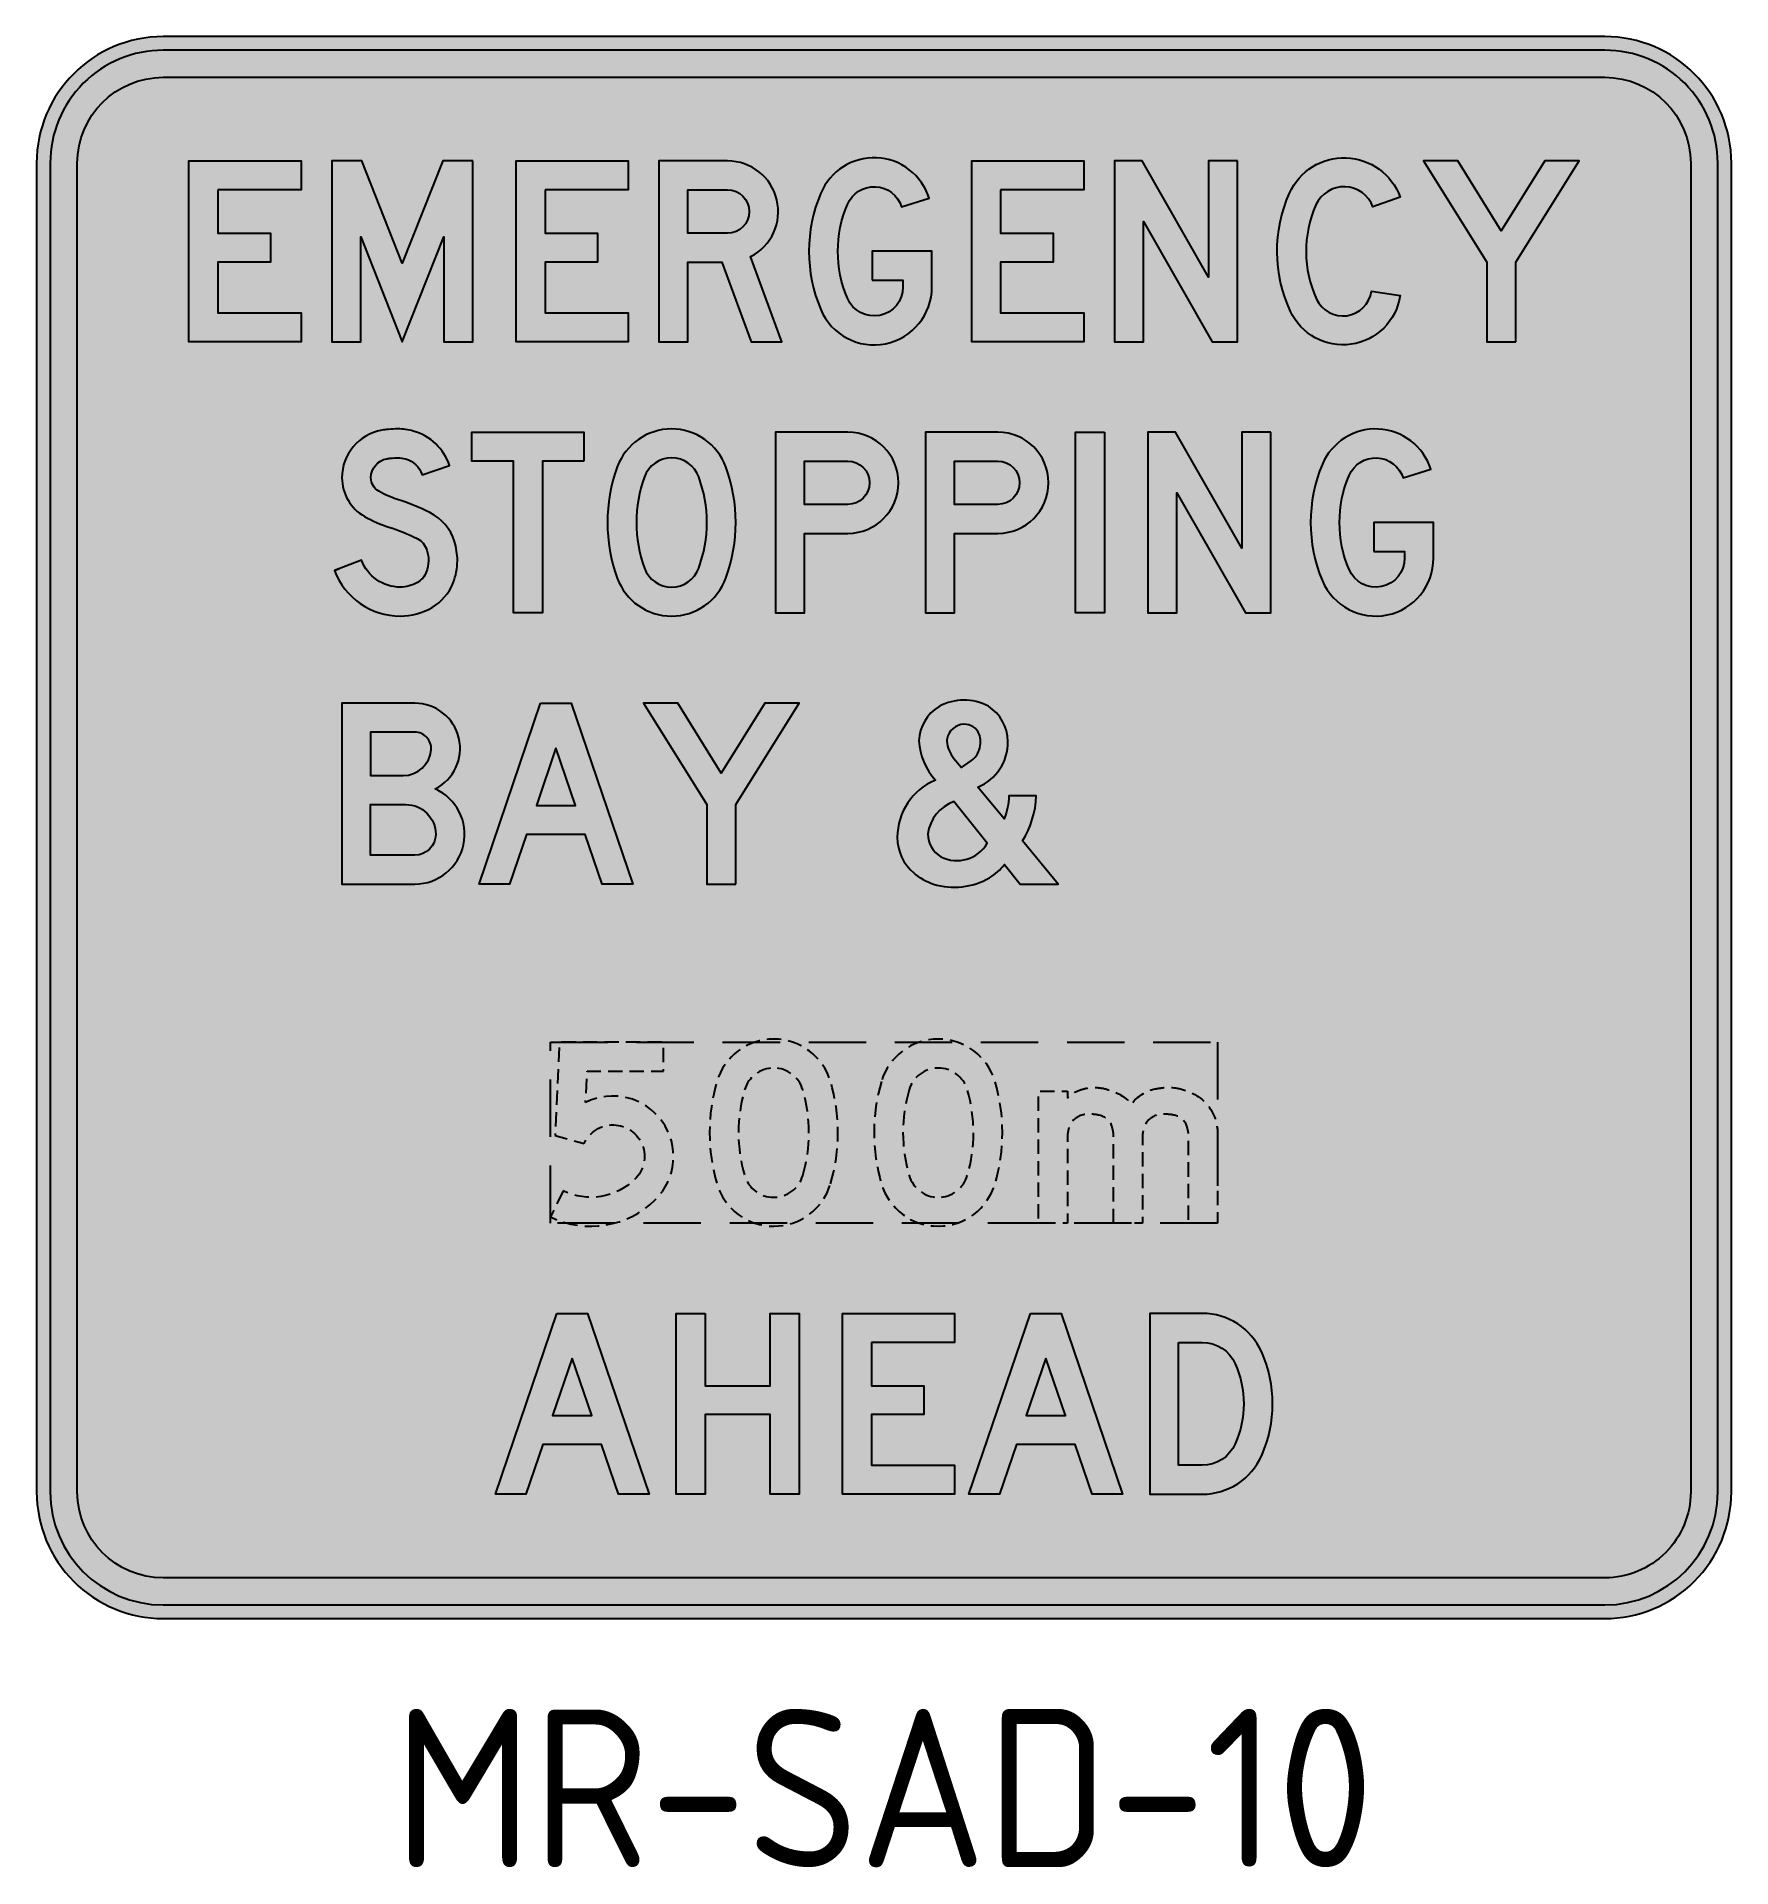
# Model space of a CAD drawing. Header units: millimetres. Extents: x -18.8 to 18.8, y -5.5 to 35.
import ezdxf
from ezdxf.enums import TextEntityAlignment as Align

# ---------------------------------------------------------------- set-up
doc = ezdxf.new("R2010")
doc.units = ezdxf.units.MM
doc.linetypes.add('HIDDEN', pattern=[9.524999999999999, 6.35, -3.175])
doc.layers.add('T25', color=1, linetype='Continuous')
doc.styles.add('ISO', font='isocp2.shx')

# ---------------------------------------------------------------- blocks, each defined once
blk = doc.blocks.new('MR-SAD-10')
at = {"linetype": 'Continuous', "true_color": 0xf5f5f5, "transparency": 33554687}
h = blk.add_hatch(color=7, dxfattribs=at)
h.dxf.hatch_style = 1
edge = h.paths.add_edge_path()
edge.add_arc((15.95000000000006, 2.799999999999984), 2.799999999999998, 269.9999999999999, 360)
edge.add_line((18.75000000000006, 2.799999999999985), (18.75000000000006, 32.20000000000001))
edge.add_arc((15.95000000000006, 32.20000000000001), 2.800000000000001, 0, 89.99999999999997)
edge.add_line((15.95000000000006, 35.00000000000001), (-15.95000000000005, 35.00000000000001))
edge.add_arc((-15.95000000000005, 32.2), 2.800000000000011, 90.00000000000011, 179.9999999999999)
edge.add_line((-18.75000000000005, 32.20000000000001), (-18.75000000000006, 2.79999999999999))
edge.add_arc((-15.95000000000006, 2.799999999999988), 2.799999999999995, 180, 270.0000000000001)
edge.add_line((-15.95000000000006, -8.881784197001252e-15), (15.95000000000005, -1.4210854715202e-14))
at = {"linetype": 'Continuous', "transparency": 33554687}
h = blk.add_hatch(color=7, dxfattribs=at)
h.dxf.hatch_style = 1
edge = h.paths.add_edge_path(flags=16)
edge.add_line((-17.85000000000005, 2.799999999999985), (-17.85000000000005, 32.20000000000001))
edge.add_arc((-15.95000000000005, 32.2), 1.900000000000002, 90.00000000000011, 179.9999999999998, ccw=False)
edge.add_line((-15.95000000000005, 34.10000000000001), (15.95000000000006, 34.10000000000001))
edge.add_arc((15.95000000000006, 32.2), 1.900000000000006, 2.2737367544323206e-13, 90, ccw=False)
edge.add_line((17.85000000000006, 32.20000000000001), (17.85000000000006, 2.79999999999999))
edge.add_arc((15.95000000000006, 2.799999999999987), 1.899999999999999, -90.00000000000011, 1.1368683772161603e-13, ccw=False)
edge.add_line((15.95000000000006, 0.8999999999999879), (-15.95000000000005, 0.8999999999999915))
edge.add_arc((-15.95000000000006, 2.799999999999987), 1.899999999999995, 180.0000000000001, 270.0000000000001, ccw=False)
edge = h.paths.add_edge_path()
edge.add_arc((15.95000000000006, 2.799999999999986), 2.499999999999999, 270.0000000000001, 360)
edge.add_line((18.45000000000006, 2.799999999999985), (18.45000000000006, 32.20000000000001))
edge.add_arc((15.95000000000005, 32.20000000000002), 2.500000000000002, 359.9999999999999, 449.9999999999999)
edge.add_line((15.95000000000006, 34.70000000000002), (-15.95000000000005, 34.70000000000002))
edge.add_arc((-15.95000000000005, 32.20000000000002), 2.5, 90.00000000000004, 180.0000000000001)
edge.add_line((-18.45000000000005, 32.20000000000001), (-18.45000000000006, 2.799999999999986))
edge.add_arc((-15.95000000000006, 2.799999999999986), 2.499999999999998, 179.9999999999999, 269.9999999999999)
edge.add_line((-15.95000000000006, 0.2999999999999865), (15.95000000000006, 0.2999999999999865))
h = blk.add_hatch(color=7, dxfattribs=at)
h.dxf.hatch_style = 1
h.paths.add_polyline_path([(-14.74000000000011, 31.60999999999994), (-14.74000000000011, 30.64999999999994), (-13.57688848346842, 30.64999999999994), (-13.57688848346842, 30.00999999999994), (-14.74000000000011, 30.00999999999994), (-14.74000000000011, 28.88999999999994), (-12.90000000000011, 28.88999999999994), (-12.90000000000011, 28.24999999999994), (-15.38000000000011, 28.24999999999994), (-15.38000000000011, 32.24999999999994), (-12.90000000000011, 32.24999999999994), (-12.90000000000011, 31.60999999999994)])
h = blk.add_hatch(color=7, dxfattribs=at)
h.dxf.hatch_style = 1
h.paths.add_polyline_path([(-9.100000000000108, 32.24999999999994), (-9.762277627136395, 32.24999999999994), (-10.66000000000011, 29.98617836408275), (-11.55772237286382, 32.24999999999994), (-12.22000000000011, 32.24999999999994), (-12.22000000000011, 28.24999999999994), (-11.58000000000011, 28.24999999999994), (-11.58000000000011, 30.56999999999994), (-10.66000000000011, 28.24999999999994), (-9.740000000000109, 30.56999999999994), (-9.740000000000109, 28.24999999999994), (-9.100000000000108, 28.24999999999994)])
h = blk.add_hatch(color=7, dxfattribs=at)
h.dxf.hatch_style = 1
h.paths.add_polyline_path([(-7.500000000000107, 31.60999999999994), (-7.500000000000107, 30.64999999999994), (-6.336888483468417, 30.64999999999994), (-6.336888483468416, 30.00999999999994), (-7.500000000000107, 30.00999999999994), (-7.500000000000107, 28.88999999999994), (-5.660000000000107, 28.88999999999994), (-5.660000000000107, 28.24999999999994), (-8.140000000000107, 28.24999999999994), (-8.140000000000107, 32.24999999999994), (-5.660000000000107, 32.24999999999994), (-5.660000000000107, 31.60999999999994)])
h = blk.add_hatch(color=7, dxfattribs=at)
h.dxf.hatch_style = 1
edge = h.paths.add_edge_path()
edge.add_line((-3.460814789991125, 32.24999999999994), (-4.980000000000109, 32.24999999999994))
edge.add_line((-4.980000000000109, 32.24999999999994), (-4.980000000000109, 28.24999999999994))
edge.add_line((-4.980000000000109, 28.24999999999994), (-4.34000000235912, 28.24999999999994))
edge.add_line((-4.34000000235912, 28.24999999999994), (-4.34000000235912, 30.00999999999994))
edge.add_line((-4.34000000235912, 30.00999999999994), (-3.588764451575375, 30.00999999999994))
edge.add_line((-3.588764451575375, 30.00999999999994), (-2.941862507654847, 28.24999999999994))
edge.add_line((-2.941862507654847, 28.24999999999994), (-2.260000000000108, 28.24999999999994))
edge.add_line((-2.260000000000108, 28.24999999999994), (-2.951861428426086, 30.13231945424371))
edge.add_arc((-3.460814789991126, 31.13000000103202), 1.119999998967932, 297.0277923239569, 449.9999999999999)
edge = h.paths.add_edge_path(flags=16)
edge.add_line((-3.460814789991125, 30.64999999999994), (-4.34000000235912, 30.64999999999994))
edge.add_line((-4.34000000235912, 30.64999999999994), (-4.34000000235912, 31.60999999999994))
edge.add_line((-4.34000000235912, 31.60999999999994), (-3.460814789991125, 31.60999999999994))
edge.add_arc((-3.460814789991125, 31.12999999999994), 0.4800000000000004, -90, 90, ccw=False)
h = blk.add_hatch(color=7, dxfattribs=at)
h.dxf.hatch_style = 1
edge = h.paths.add_edge_path()
edge.add_line((-0.2600000000001099, 29.60999999999994), (0.4199999999998902, 29.60999999999994))
edge.add_line((0.4199999999998902, 29.60999999999994), (0.4199999999998902, 29.45999999999994))
edge.add_arc((-0.2200000000001093, 29.45999999999994), 0.6399999999999995, -157.10132402300053, 6.252776074688882e-13, ccw=False)
edge.add_arc((1.650312499999891, 30.24999999999994), 2.6703125, 157.101324023, 202.898675977, ccw=False)
edge.add_arc((-0.2200000000001102, 31.03999999999994), 0.6399999999999997, 17.73936415171471, 157.1013240229999, ccw=False)
edge.add_line((0.3895695202352765, 31.23499999999994), (0.9991390404706642, 31.42999999999994))
edge.add_arc((-0.2200000000001103, 31.03999999999994), 1.28, 17.73936415171475, 157.1013240229999)
edge.add_arc((1.650312499999891, 30.24999999999994), 3.310312500000002, 157.101324023, 202.898675977)
edge.add_arc((-0.2200000000001103, 29.45999999999994), 1.280000000000001, 202.8986759770001, 360)
edge.add_line((1.05999999999989, 29.45999999999994), (1.05999999999989, 30.24999999999994))
edge.add_line((1.05999999999989, 30.24999999999994), (-0.2600000000001099, 30.24999999999994))
edge.add_line((-0.2600000000001099, 30.24999999999994), (-0.2600000000001099, 29.60999999999994))
h = blk.add_hatch(color=7, dxfattribs=at)
h.dxf.hatch_style = 1
h.paths.add_polyline_path([(2.579999999999891, 31.60999999999994), (2.579999999999891, 30.64999999999994), (3.743111516531581, 30.64999999999994), (3.743111516531582, 30.00999999999994), (2.579999999999891, 30.00999999999994), (2.579999999999891, 28.88999999999994), (4.419999999999892, 28.88999999999994), (4.419999999999892, 28.24999999999994), (1.939999999999891, 28.24999999999994), (1.939999999999891, 32.24999999999994), (4.419999999999892, 32.24999999999994), (4.419999999999892, 31.60999999999994)])
h = blk.add_hatch(color=7, dxfattribs=at)
h.dxf.hatch_style = 1
h.paths.add_polyline_path([(7.819999999999895, 32.24999999999994), (7.179999999999895, 32.24999999999994), (7.179999999999895, 29.67996123972771), (5.711406422701476, 32.24999999999994), (5.099999999999895, 32.24999999999994), (5.099999999999895, 28.24999999999994), (5.739999999999895, 28.24999999999994), (5.739999999999895, 30.90999999999994), (7.259999999999895, 28.24999999999994), (7.819999999999895, 28.24999999999994)])
h = blk.add_hatch(color=7, dxfattribs=at)
h.dxf.hatch_style = 1
edge = h.paths.add_edge_path()
edge.add_arc((11.85999999999989, 30.24999999999994), 3.160000000000001, 155.9452949368372, 204.8480210204016, ccw=False)
edge.add_arc((10.17979167958245, 30.99999999999995), 1.32, 20.02358424939331, 155.9452949368373, ccw=False)
edge.add_line((11.41999999999989, 31.45197712549121), (10.81868687494901, 31.2328367010106))
edge.add_arc((10.17979167958245, 30.99999999999995), 0.6800000000000004, 20.02358424939318, 155.9452949368373)
edge.add_arc((11.8599999999999, 30.24999999999994), 2.520000000000005, 155.9452949368372, 204.8480210204016)
edge.add_arc((10.15403985978559, 29.45999999999994), 0.6399999999999985, 204.8480210204015, 351.506008936584)
edge.add_line((10.78701992989274, 29.36546836060262), (11.41999999999989, 29.27093672120529))
edge.add_arc((10.15403985978559, 29.45999999999994), 1.28, 204.8480210204016, 351.5060089365837, ccw=False)
h = blk.add_hatch(color=7, dxfattribs=at)
h.dxf.hatch_style = 1
h.paths.add_polyline_path([(13.97999999999989, 28.24999999999994), (13.97999999999989, 30.00999999999994), (15.37999999999989, 32.24999999999994), (14.62528150943536, 32.24999999999994), (13.65999999999989, 30.70554958490319), (12.69471849056442, 32.24999999999994), (11.93999999999989, 32.24999999999994), (13.33999999999989, 30.00999999999994), (13.33999999999989, 28.24999999999994)])
h = blk.add_hatch(color=7, dxfattribs=at)
h.dxf.hatch_style = 1
edge = h.paths.add_edge_path()
edge.add_arc((-10.70364512710648, 23.73638778527575), 1.556387785275812, 200.654000530884, 269.9999999999999)
edge.add_arc((-10.70364512710648, 23.56994633444451), 1.38994633444457, 269.9999999999998, 300.4201037662422)
edge.add_arc((-10.55794075189963, 23.32179876972436), 1.102184316744247, 300.4201037662422, 338.1640219716208)
edge.add_arc((-10.76179369612002, 23.40348265211467), 1.321793696119715, 338.1640219716209, 360.0000000000002)
edge.add_arc((-10.88722837649978, 23.40348265211468), 1.447228376499467, 0, 17.09235861363766)
edge.add_arc((-10.52289698214125, 23.51551243768674), 1.066061696724654, 17.09235861363756, 63.49479254047993)
edge.add_arc((-12.26308536275697, 20.02602877739042), 4.965388794507683, 63.49479254047998, 72.42298756000318)
edge.add_arc((-10.10455252079487, 26.84007067011676), 2.182368262475896, 240.5253916173197, 252.42298756000298, ccw=False)
edge.add_arc((-11.0080755246719, 25.24144656002305), 0.3460804680635208, 179.9999999999988, 240.5253916173186, ccw=False)
edge.add_arc((-10.92834374796148, 25.24144656002306), 0.4258122447739421, 100.06600439273609, 180, ccw=False)
edge.add_arc((-10.81131389997626, 24.58217930961415), 1.095386208411395, 95.20208452342911, 100.06600439273728, ccw=False)
edge.add_arc((-10.75772395604282, 23.9935622201386), 1.686437779861347, 89.9999999999992, 95.20208452342752, ccw=False)
edge.add_arc((-10.7577239560428, 25.04669920487909), 0.6333007951208494, 74.4676188298381, 90.00000000000023, ccw=False)
edge.add_arc((-10.73260761567669, 25.13706744678164), 0.5395071402291463, 18.43416843661811, 74.46761882983623, ccw=False)
edge.add_line((-10.2207838788876, 25.30766761330408), (-9.613623811634568, 25.51004511386503))
edge.add_arc((-10.7326076156767, 25.13706744678163), 1.179507140229166, 18.43416843661886, 74.46761882983719)
edge.add_arc((-10.7577239560428, 25.0466992048791), 1.273300795120843, 74.46761882983847, 90.0000000000005)
edge.add_arc((-10.75772395604284, 23.99356222013869), 2.326437779861251, 89.9999999999992, 95.2020845234275)
edge.add_arc((-10.81131389997626, 24.58217930961414), 1.735386208411399, 95.2020845234288, 100.0660043927371)
edge.add_arc((-10.92834374796148, 25.24144656002305), 1.065812244773948, 100.0660043927365, 180)
edge.add_arc((-11.00807552467191, 25.24144656002305), 0.9860804680635233, 180, 240.5253916173199)
edge.add_arc((-10.10455252079495, 26.8400706701166), 2.822368262475722, 240.5253916173196, 252.422987560003)
edge.add_arc((-12.26308536275704, 20.02602877739026), 4.325388794507855, 63.49479254048009, 72.42298756000332, ccw=False)
edge.add_arc((-10.52289698214125, 23.51551243768674), 0.426061696724659, 17.092358613637998, 63.49479254048032, ccw=False)
edge.add_arc((-10.88722837649978, 23.40348265211468), 0.8072283764994732, -2.2737367544323206e-13, 17.092358613637373, ccw=False)
edge.add_arc((-10.76179369612002, 23.40348265211468), 0.681793696119712, -21.83597802837909, 0, ccw=False)
edge.add_arc((-10.55794075189964, 23.32179876972436), 0.4621843167442515, 300.42010376624273, 338.16402197162114, ccw=False)
edge.add_arc((-10.70364512710648, 23.56994633444451), 0.7499463344445658, 269.9999999999999, 300.4201037662421, ccw=False)
edge.add_arc((-10.70364512710648, 23.73638778527576), 0.9163877852758162, 200.6540005308844, 270.0000000000001, ccw=False)
edge.add_line((-11.56113439113994, 23.41315608034866), (-12.16000000000031, 23.18741290210336))
h = blk.add_hatch(color=7, dxfattribs=at)
h.dxf.hatch_style = 1
h.paths.add_polyline_path([(-6.640000000000308, 25.60999999999994), (-7.560000000000308, 25.60999999999994), (-7.560000000000308, 22.24999999999994), (-8.200000000000308, 22.24999999999994), (-8.200000000000308, 25.60999999999994), (-9.120000000000308, 25.60999999999994), (-9.120000000000308, 26.24999999999994), (-6.640000000000308, 26.24999999999994)])
h = blk.add_hatch(color=7, dxfattribs=at)
h.dxf.hatch_style = 1
edge = h.paths.add_edge_path()
edge.add_arc((-4.700000000000307, 23.45999999999995), 1.280000000000002, 200.0986971762498, 339.90130282375)
edge.add_arc((-6.858928571428878, 24.24999999999994), 3.578928571428571, 339.9013028237502, 380.0986971762497)
edge.add_arc((-4.700000000000308, 25.03999999999994), 1.280000000000001, 20.09869717624985, 159.9013028237501)
edge.add_arc((-2.541071428571742, 24.24999999999994), 3.578928571428567, 159.9013028237502, 200.0986971762497)
edge = h.paths.add_edge_path(flags=16)
edge.add_arc((-6.85892857142888, 24.24999999999994), 2.938928571428572, 339.9013028237502, 380.0986971762497)
edge.add_arc((-4.700000000000307, 25.03999999999995), 0.6399999999999991, 20.09869717624973, 159.9013028237503)
edge.add_arc((-2.541071428571739, 24.24999999999994), 2.93892857142857, 159.9013028237501, 200.0986971762497)
edge.add_arc((-4.700000000000307, 23.45999999999994), 0.6399999999999996, 200.0986971762494, 339.9013028237503)
h = blk.add_hatch(color=7, dxfattribs=at)
h.dxf.hatch_style = 1
edge = h.paths.add_edge_path()
edge.add_arc((-0.800000000000309, 25.12999999999994), 1.120000000000001, 270, 449.9999999999999)
edge.add_line((-0.8000000000003082, 26.24999999999994), (-2.400000000000308, 26.24999999999994))
edge.add_line((-2.400000000000308, 26.24999999999994), (-2.400000000000308, 22.24999999999994))
edge.add_line((-2.400000000000308, 22.24999999999994), (-1.760000000000308, 22.24999999999994))
edge.add_line((-1.760000000000308, 22.24999999999994), (-1.760000000000308, 24.00999999999994))
edge.add_line((-1.760000000000308, 24.00999999999994), (-0.8000000000003089, 24.00999999999994))
edge = h.paths.add_edge_path(flags=16)
edge.add_arc((-0.8000000000003084, 25.12999999999994), 0.4800000000000004, -90, 90, ccw=False)
edge.add_line((-0.8000000000003082, 24.64999999999994), (-1.760000000000308, 24.64999999999994))
edge.add_line((-1.760000000000308, 24.64999999999994), (-1.760000000000308, 25.60999999999994))
edge.add_line((-1.760000000000308, 25.60999999999994), (-0.8000000000003082, 25.60999999999994))
h = blk.add_hatch(color=7, dxfattribs=at)
h.dxf.hatch_style = 1
edge = h.paths.add_edge_path()
edge.add_arc((2.519999999999691, 25.12999999999994), 1.120000000000001, 270, 449.9999999999999)
edge.add_line((2.519999999999692, 26.24999999999994), (0.9199999999996926, 26.24999999999994))
edge.add_line((0.9199999999996926, 26.24999999999994), (0.9199999999996926, 22.24999999999994))
edge.add_line((0.9199999999996926, 22.24999999999994), (1.559999999999692, 22.24999999999994))
edge.add_line((1.559999999999692, 22.24999999999994), (1.559999999999693, 24.00999999999994))
edge.add_line((1.559999999999693, 24.00999999999994), (2.519999999999691, 24.00999999999994))
edge = h.paths.add_edge_path(flags=16)
edge.add_arc((2.519999999999692, 25.12999999999994), 0.4800000000000004, -90, 90, ccw=False)
edge.add_line((2.519999999999692, 24.64999999999994), (1.559999999999693, 24.64999999999994))
edge.add_line((1.559999999999693, 24.64999999999994), (1.559999999999692, 25.60999999999994))
edge.add_line((1.559999999999692, 25.60999999999994), (2.519999999999692, 25.60999999999994))
h = blk.add_hatch(color=7, dxfattribs=at)
h.dxf.hatch_style = 1
h.paths.add_polyline_path([(4.879999999999693, 26.24999999999994), (4.879999999999693, 22.24999999999994), (4.239999999999693, 22.24999999999994), (4.239999999999693, 26.24999999999994)])
h = blk.add_hatch(color=7, dxfattribs=at)
h.dxf.hatch_style = 1
h.paths.add_polyline_path([(8.559999999999695, 26.24999999999994), (7.919999999999694, 26.24999999999994), (7.919999999999694, 23.67996123972771), (6.451406422701275, 26.24999999999994), (5.839999999999694, 26.24999999999994), (5.839999999999694, 22.24999999999994), (6.479999999999695, 22.24999999999994), (6.479999999999695, 24.90999999999994), (7.999999999999694, 22.24999999999994), (8.559999999999695, 22.24999999999994)])
h = blk.add_hatch(color=7, dxfattribs=at)
h.dxf.hatch_style = 1
edge = h.paths.add_edge_path()
edge.add_line((10.8399999999997, 23.60999999999994), (11.5199999999997, 23.60999999999994))
edge.add_line((11.5199999999997, 23.60999999999994), (11.5199999999997, 23.45999999999994))
edge.add_arc((10.8799999999997, 23.45999999999994), 0.6399999999999988, -157.10132402300053, 6.252776074688882e-13, ccw=False)
edge.add_arc((12.7503124999997, 24.24999999999994), 2.6703125, 157.101324023, 202.898675977, ccw=False)
edge.add_arc((10.8799999999997, 25.03999999999994), 0.6400000000000013, 17.739364151715108, 157.1013240229996, ccw=False)
edge.add_line((11.48956952023509, 25.23499999999994), (12.09913904047047, 25.42999999999994))
edge.add_arc((10.8799999999997, 25.03999999999994), 1.280000000000001, 17.73936415171474, 157.1013240229999)
edge.add_arc((12.7503124999997, 24.24999999999994), 3.310312500000002, 157.101324023, 202.898675977)
edge.add_arc((10.8799999999997, 23.45999999999994), 1.28, 202.8986759770001, 360)
edge.add_line((12.1599999999997, 23.45999999999994), (12.1599999999997, 24.24999999999994))
edge.add_line((12.1599999999997, 24.24999999999994), (10.8399999999997, 24.24999999999994))
edge.add_line((10.8399999999997, 24.24999999999994), (10.8399999999997, 23.60999999999994))
at = {"linetype": 'Continuous', "true_color": 0x003594, "transparency": 33554687}
h = blk.add_hatch(color=164, dxfattribs=at)
edge = h.paths.add_edge_path(flags=16)
edge.add_arc((8.597610023674406, 19.01887748294007), 0.1749924254769091, 88.46595933418712, 204.9434884751152, ccw=False)
edge.add_arc((8.655834127780508, 21.1930038480325), 1.999913434023494, 268.465959334195, 277.9518284486518)
edge.add_line((8.932503115872805, 19.21232012400799), (8.57582376250517, 21.09974836891062))
edge.add_arc((8.957316561637981, 19.13655785655862), 1.999913434021438, 100.9968283271556, 133.110641483044)
edge.add_arc((7.710148437327462, 20.46881472260583), 0.1749924254768864, 133.1106414830433, 175.7895341003964)
edge.add_arc((17.50820746597537, 19.74749081209518), 9.999567170102862, 175.789534100398, 181.0395078157067)
edge.add_arc((13.50903887623599, 19.67492659831765), 5.999740302065296, 181.0395078157086, 231.9795482402828)
edge.add_arc((15.97270310473277, 22.82595397737509), 9.999567170111483, 231.979548240283, 236.9176761992457)
edge.add_arc((10.61002291665818, 14.59406901016473), 0.1749924254748079, 236.9176761994996, 277.6497057687417)
edge.add_arc((10.36709627742266, 16.40274900822556), 1.999913434021639, 277.6497057684912, 309.2014463822234)
edge.add_line((11.63113929402334, 14.85295902382006), (10.34282762473478, 16.3315894624358))
edge.add_arc((11.73777393842875, 14.89848844524039), 1.999913434020567, 134.2270388014833, 144.2557007205013)
edge.add_arc((9.972550509564371, 16.16900083945893), 0.1749924254768474, 208.8316816226587, 324.25570072045554, ccw=False)
edge.add_line((9.819250116965577, 16.08461281540718), (9.497571068984085, 16.66897919796451))
edge.add_line((9.497571068984143, 16.66897919796452), (8.438940160234909, 18.94507895036386))
edge = h.paths.add_edge_path(flags=16)
edge.add_arc((11.73777393843056, 14.89848844523851), 1.999913434023066, 119.2299376368183, 128.4949943844097, ccw=False)
edge.add_arc((10.81001426006105, 16.5564840673008), 0.0999956717010705, 41.06521794363488, 119.22993763682979, ccw=False)
edge.add_line((10.88540722874313, 16.622172990509), (11.98535961745513, 15.35972763528272))
edge.add_arc((11.90996664877321, 15.29403871207455), 0.09999567170107393, -35.701113460093325, 41.065217943622315, ccw=False)
edge.add_arc((10.36709627742221, 16.40274900822624), 1.9999134340225, 314.9342928571783, 324.2988865399094, ccw=False)
edge.add_line((11.7796259404613, 14.98697582914048), (10.49293529687417, 16.46374577234909))
edge = h.paths.add_edge_path(flags=16)
edge.add_arc((8.957316561637981, 19.13655785655601), 1.999913434024039, 85.76597316675651, 95.25906911709677, ccw=False)
edge.add_arc((9.097588382179765, 21.03129037592447), 0.09999567170105188, 10.701350723927476, 85.76597316678891, ccw=False)
edge.add_line((9.195844971082352, 21.04985855020539), (9.495831986185626, 19.46242726195057))
edge.add_arc((9.397575397283163, 19.44385908766969), 0.09999567170108298, -67.02017102409451, 10.701350723899111, ccw=False)
edge.add_arc((8.655834127780963, 21.19300384802943), 1.999913434020379, 283.6838082661402, 292.9798289759041, ccw=False)
edge.add_line((9.128940804896502, 19.24985593403943), (8.774006017311347, 21.12805251834364))
h.paths.add_polyline_path([(12.75540575552122, 21.49999999999994), (6.754999999999654, 21.49999999999994), (6.754999999999654, 14.00032462241791), (12.75540575552122, 14.00032462241791)])
at = {"linetype": 'Continuous', "transparency": 33554687}
h = blk.add_hatch(color=7, dxfattribs=at)
h.dxf.hatch_style = 1
edge = h.paths.add_edge_path()
edge.add_arc((1.557459998614126, 17.73414801414386), 1.554148014143915, 252.5788144598533, 300.0442546184453)
edge.add_arc((1.610316302669883, 17.53426391418006), 1.3557457449046, 302.3405639891866, 321.1140598951771)
edge.add_line((2.665625024060795, 16.68316460893818), (3.014843003359839, 16.24999999999994))
edge.add_line((3.014843003359839, 16.24999999999994), (3.854999999999995, 16.24999999999994))
edge.add_line((3.854999999999995, 16.24999999999994), (3.0612153187533, 17.20612174207388))
edge.add_arc((1.406270581571376, 18.26256280458652), 1.963392421725468, 327.4477000724464, 358.1907545243795)
edge.add_line((3.36868421052631, 18.20057449455206), (2.765175438596486, 18.20057449455206))
edge.add_arc((1.31947847995754, 18.24137004369353), 1.446272440810393, 337.6921750896847, 358.3836220641788, ccw=False)
edge.add_line((2.657508835699635, 17.69239031714588), (2.073716994270421, 18.39557354255052))
edge.add_arc((1.685671638805291, 19.37337924105318), 1.051990105429863, 291.6458131822865, 361.8637006192001)
edge.add_arc((1.826631304433155, 19.41045382950021), 0.9104784562877489, 359.8199091696488, 418.0111078917491)
edge.add_arc((1.765660438364672, 19.17658779112749), 1.143412208872457, 61.63037463248138, 118.5552778902213)
edge.add_arc((1.716211036868037, 19.37715067456678), 0.9450652050516792, 121.7359193156412, 177.3025622364293)
edge.add_arc((2.154806880939823, 19.48983136992071), 1.384295131520437, 182.8241073843812, 222.7002697153146)
edge.add_arc((1.668632042045539, 17.28427223980052), 1.373632042045542, 112.7482301671941, 180.0000000000001)
edge.add_arc((1.333387768163329, 17.28427223980052), 1.038387768163332, 180, 229.4031314852122)
edge.add_arc((1.528311321931973, 17.53452066322282), 1.355327475773332, 230.0304147176889, 251.2277852708133)
edge = h.paths.add_edge_path(flags=16)
edge.add_arc((1.6136647115909, 17.54288091423602), 0.7743666113766478, 242.8016571384043, 330.0236107401768)
edge.add_line((2.284445364433052, 17.15597399443798), (1.544122807017538, 18.07425870507837))
edge.add_arc((1.849208829675616, 17.23979498476467), 0.8884858928205399, 110.0827808779864, 172.3241149253969)
edge.add_arc((1.568141578952407, 17.36825999163337), 0.5995373178930601, 180.9357118564006, 239.0408222540938)
edge = h.paths.add_edge_path(flags=16)
edge.add_arc((1.790054104387863, 19.38338974602368), 0.4037156442028542, 93.03425751385845, 167.9674911185197)
edge.add_arc((1.590814199451937, 19.42585766302119), 0.2, 167.9674911185191, 185.0006360776245)
edge.add_arc((2.075696715700289, 19.46828481053843), 0.6867351614685167, 185.0006360776253, 219.699897739988)
edge.add_line((1.547322205115566, 19.0296214332643), (1.711728902254503, 18.83159189025244))
edge.add_line((1.711728902254503, 18.83159189025244), (1.937705755353601, 18.98730270364528))
edge.add_arc((1.665558985493709, 19.36888364455385), 0.4686873998838061, 305.4967883654084, 340.6675194468349)
edge.add_arc((1.461814576930039, 19.41045382950022), 0.6752951837908655, 343.0628358215364, 359.9999999999997)
edge.add_arc((1.696557798255654, 19.41045382950021), 0.440551962465251, 0, 20.4624181073916)
edge.add_arc((1.779189746116637, 19.43037976005634), 0.356314552425158, 22.10585490900523, 91.68954674849316)
h = blk.add_hatch(color=7, dxfattribs=at)
h.dxf.hatch_style = 1
edge = h.paths.add_edge_path()
edge.add_arc((-10.38, 17.34999999999994), 1.100000000000001, 270, 426.0465483752519)
edge.add_arc((-10.38, 19.24999999999994), 1.000000000000001, 296.5253520166097, 449.9999999999999)
edge.add_line((-10.38, 20.24999999999994), (-12, 20.24999999999994))
edge.add_line((-12, 20.24999999999994), (-12, 16.24999999999994))
edge.add_line((-12, 16.24999999999994), (-10.38, 16.24999999999994))
edge = h.paths.add_edge_path(flags=16)
edge.add_arc((-10.58, 17.34999999999994), 0.6600000000000037, 2.8421709430404007e-13, 89.99999999999977, ccw=False)
edge.add_arc((-10.38, 17.34999999999994), 0.4599999999999991, -90, 0, ccw=False)
edge.add_line((-10.38, 16.88999999999994), (-11.36, 16.88999999999994))
edge.add_line((-11.36, 16.88999999999994), (-11.36, 18.00999999999994))
edge.add_line((-11.36, 18.00999999999994), (-10.58, 18.00999999999994))
edge = h.paths.add_edge_path(flags=16)
edge.add_arc((-10.63922962793632, 19.26999999999994), 0.620000000000001, 270.0000000000002, 355.58827421423)
edge.add_arc((-10.38, 19.24999999999994), 0.3599999999999994, 355.5882742142302, 450)
edge.add_line((-10.38, 19.60999999999994), (-11.36, 19.60999999999994))
edge.add_line((-11.36, 19.60999999999994), (-11.36, 18.64999999999994))
edge.add_line((-11.36, 18.64999999999994), (-10.63922962793631, 18.64999999999994))
h = blk.add_hatch(color=7, dxfattribs=at)
h.dxf.hatch_style = 1
h.paths.add_polyline_path([(-7.260000000000002, 19.26182178989007), (-7.692544871275483, 17.98963099202101), (-6.82745512872452, 17.98963099202101)], flags=16)
h.paths.add_polyline_path([(-7.600000000000002, 20.24999999999994), (-6.920000000000002, 20.24999999999994), (-5.560000000000002, 16.24999999999994), (-6.235980591437359, 16.24999999999994), (-6.609855128724521, 17.34963099202101), (-7.910144871275484, 17.34963099202101), (-8.284019408562644, 16.24999999999994), (-8.960000000000003, 16.24999999999994)])
h = blk.add_hatch(color=7, dxfattribs=at)
h.dxf.hatch_style = 1
h.paths.add_polyline_path([(-3.280000000000003, 16.24999999999994), (-3.280000000000003, 18.00999999999994), (-1.880000000000003, 20.24999999999994), (-2.634718490564532, 20.24999999999994), (-3.600000000000003, 18.70554958490319), (-4.565281509435476, 20.24999999999994), (-5.320000000000004, 20.24999999999994), (-3.920000000000003, 18.00999999999994), (-3.920000000000003, 16.24999999999994)])
h = blk.add_hatch(color=7, dxfattribs=at)
h.dxf.hatch_style = 1
h.paths.add_polyline_path([(-6.899999999999909, 5.761821789890124), (-7.332544871275389, 4.489630992021063), (-6.467455128724427, 4.489630992021063)], flags=16)
h.paths.add_polyline_path([(-7.239999999999909, 6.75), (-6.559999999999908, 6.75), (-5.199999999999909, 2.75), (-5.875980591437266, 2.75), (-6.249855128724428, 3.849630992021066), (-7.55014487127539, 3.849630992021066), (-7.92401940856255, 2.75), (-8.599999999999909, 2.75)])
h = blk.add_hatch(color=7, dxfattribs=at)
h.dxf.hatch_style = 1
h.paths.add_polyline_path([(-3.959999999999909, 6.750000000000001), (-3.959999999999909, 5.15), (-2.519999999999909, 5.15), (-2.519999999999909, 6.750000000000001), (-1.879999999999908, 6.750000000000001), (-1.879999999999908, 2.75), (-2.519999999999909, 2.75), (-2.519999999999909, 4.51), (-3.959999999999909, 4.51), (-3.959999999999909, 2.75), (-4.599999999999909, 2.75), (-4.599999999999909, 6.750000000000001)])
h = blk.add_hatch(color=7, dxfattribs=at)
h.dxf.hatch_style = 1
h.paths.add_polyline_path([(-0.2799999999999092, 6.110000000000001), (-0.2799999999999092, 5.15), (0.8831115165317807, 5.15), (0.8831115165317818, 4.51), (-0.2799999999999092, 4.51), (-0.2799999999999092, 3.39), (1.560000000000091, 3.39), (1.560000000000091, 2.75), (-0.9199999999999093, 2.75), (-0.9199999999999093, 6.750000000000001), (1.560000000000091, 6.750000000000001), (1.560000000000091, 6.110000000000001)])
h = blk.add_hatch(color=7, dxfattribs=at)
h.dxf.hatch_style = 1
h.paths.add_polyline_path([(3.240000000000092, 6.75), (3.920000000000092, 6.75), (5.280000000000092, 2.75), (4.604019408562735, 2.75), (4.230144871275573, 3.849630992021066), (2.92985512872461, 3.849630992021066), (2.55598059143745, 2.75), (1.880000000000091, 2.75)])
h.paths.add_polyline_path([(3.580000000000092, 5.761821789890124), (3.147455128724611, 4.489630992021063), (4.012544871275574, 4.489630992021063)], flags=16)
h = blk.add_hatch(color=7, dxfattribs=at)
h.dxf.hatch_style = 1
edge = h.paths.add_edge_path()
edge.add_arc((7.041269202034299, 4.19), 1.44, 269.9999999999999, 336.0589127336901)
edge.add_arc((5.780000000000097, 4.750000000000001), 2.819999999999997, 336.0589127336901, 383.9410872663099)
edge.add_arc((7.041269202034298, 5.309999999999999), 1.440000000000001, 23.94108726630989, 90)
edge.add_line((7.041269202034298, 6.750000000000001), (5.880000000000093, 6.750000000000001))
edge.add_line((5.880000000000093, 6.750000000000001), (5.880000000000093, 2.75))
edge.add_line((5.880000000000093, 2.75), (7.041269202034298, 2.75))
edge = h.paths.add_edge_path(flags=16)
edge.add_line((6.520000000000094, 6.110000000000001), (7.041269202034298, 6.110000000000001))
edge.add_arc((7.041269202034297, 5.309999999999999), 0.8000000000000025, 23.94108726630992, 89.99999999999989, ccw=False)
edge.add_arc((5.780000000000095, 4.750000000000001), 2.179999999999998, -23.94108726630992, 23.941087266309808, ccw=False)
edge.add_arc((7.041269202034298, 4.19), 0.7999999999999998, 270, 336.05891273369014, ccw=False)
edge.add_line((7.041269202034298, 3.39), (6.520000000000094, 3.39))
edge.add_line((6.520000000000094, 3.39), (6.520000000000094, 6.110000000000001))
at = {"color": 7, "linetype": 'Continuous', "transparency": 33554687}
for points in [[(15.95000000000006, -1.4210854715202e-14, 0.4142135623730953), (18.75000000000006, 2.799999999999985), (18.75000000000006, 32.20000000000001, 0.4142135623730948), (15.95000000000006, 35.00000000000001), (-15.95000000000005, 35.00000000000001, 0.4142135623730946), (-18.75000000000005, 32.20000000000001), (-18.75000000000006, 2.799999999999989, 0.4142135623730953), (-15.95000000000006, -8.881784197001252e-15)], [(15.95000000000006, 0.2999999999999865, 0.4142135623730948), (18.45000000000006, 2.799999999999985), (18.45000000000006, 32.20000000000001, 0.4142135623730953), (15.95000000000006, 34.70000000000002), (-15.95000000000005, 34.70000000000002, 0.4142135623730953), (-18.45000000000005, 32.20000000000001), (-18.45000000000006, 2.799999999999988, 0.4142135623730949), (-15.95000000000006, 0.2999999999999865)], [(-17.85000000000005, 2.799999999999985), (-17.85000000000005, 32.20000000000001, -0.414213562373094), (-15.95000000000005, 34.10000000000001), (15.95000000000006, 34.10000000000001, -0.4142135623730943), (17.85000000000006, 32.20000000000001), (17.85000000000006, 2.799999999999988, -0.4142135623730953), (15.95000000000006, 0.8999999999999879), (-15.95000000000005, 0.8999999999999915, -0.4142135623730951)], [(-3.460814789991125, 32.24999999999994), (-4.980000000000109, 32.24999999999994), (-4.980000000000109, 28.24999999999994), (-4.34000000235912, 28.24999999999994), (-4.34000000235912, 30.00999999999994), (-3.588764451575375, 30.00999999999994), (-2.941862507654847, 28.24999999999994), (-2.260000000000108, 28.24999999999994), (-2.951861428426086, 30.13231945424371, 0.7881398222304521)], [(-0.2600000000001099, 29.60999999999994), (0.4199999999998902, 29.60999999999994), (0.4199999999998902, 29.45999999999994, -0.8177717737410999), (-0.8095644143451923, 29.21097429582879, -0.2025316455696202), (-0.8095644143451919, 31.2890257041711, -0.6960666674231559), (0.3895695202352765, 31.23499999999994), (0.9991390404706642, 31.42999999999994, 0.696066667423156), (-1.399128828690275, 31.53805140834226, 0.2025316455696202), (-1.399128828690275, 28.96194859165763, 0.8177717737410954), (1.05999999999989, 29.45999999999994), (1.05999999999989, 30.24999999999994), (-0.2600000000001099, 30.24999999999994)], [(8.99253508346947, 28.92212765957441, -0.2166768782576799), (8.974424841022113, 31.53804347826081, -0.6740116141040644), (11.41999999999989, 31.45197712549121), (10.81868687494901, 31.2328367010106, 0.6740116141040647), (9.558845126384702, 31.27717391304342, 0.2166768782576798), (9.573287471627532, 29.19106382978718, 0.7444135620073888), (10.78701992989274, 29.36546836060262), (11.41999999999989, 29.27093672120529, -0.7444135620073862)], [(-3.460814789991125, 30.64999999999994), (-4.34000000235912, 30.64999999999994), (-4.34000000235912, 31.60999999999994), (-3.460814789991125, 31.60999999999994, -0.9999999999999999)], [(-5.902050644710577, 23.02014292372218, 0.6989247311827953), (-3.497949355290039, 23.02014292372217, 0.1772151898734181), (-3.497949355290039, 25.47985707627771, 0.6989247311827943), (-5.902050644710576, 25.47985707627771, 0.1772151898734179)], [(-0.8000000000003089, 24.00999999999994, 0.9999999999999997), (-0.8000000000003082, 26.24999999999994), (-2.400000000000308, 26.24999999999994), (-2.400000000000308, 22.24999999999994), (-1.760000000000308, 22.24999999999994), (-1.760000000000308, 24.00999999999994)], [(2.519999999999691, 24.00999999999994, 0.9999999999999997), (2.519999999999692, 26.24999999999994), (0.9199999999996926, 26.24999999999994), (0.9199999999996926, 22.24999999999994), (1.559999999999692, 22.24999999999994), (1.559999999999693, 24.00999999999994)], [(10.8399999999997, 23.60999999999994), (11.5199999999997, 23.60999999999994), (11.5199999999997, 23.45999999999994, -0.8177717737411002), (10.29043558565462, 23.21097429582879, -0.2025316455696202), (10.29043558565462, 25.2890257041711, -0.696066667423156), (11.48956952023509, 25.23499999999994), (12.09913904047047, 25.42999999999994, 0.696066667423156), (9.700871171309535, 25.53805140834226, 0.2025316455696202), (9.700871171309535, 22.96194859165763, 0.8177717737410954), (12.1599999999997, 23.45999999999994), (12.1599999999997, 24.24999999999994), (10.8399999999997, 24.24999999999994)], [(-4.098974677645174, 23.24007146186106, 0.1772151898734181), (-4.098974677645174, 25.25992853813883, 0.698924731182796), (-5.301025322355441, 25.25992853813883, 0.1772151898734179), (-5.301025322355443, 23.24007146186106, 0.698924731182796)], [(-0.8000000000003082, 25.60999999999994, -0.9999999999999999), (-0.8000000000003082, 24.64999999999994), (-1.760000000000308, 24.64999999999994), (-1.760000000000308, 25.60999999999994)], [(2.519999999999692, 25.60999999999994, -0.9999999999999999), (2.519999999999692, 24.64999999999994), (1.559999999999693, 24.64999999999994), (1.559999999999692, 25.60999999999994)], [(1.092158015340895, 16.25128925005691, 0.2101199268609552), (2.33557335632995, 16.38881695733603, 0.08209853925208604), (2.665625024060795, 16.68316460893818), (3.014843003359839, 16.24999999999994), (3.854999999999995, 16.24999999999994), (3.0612153187533, 17.20612174207388, 0.1349522991323315), (3.36868421052631, 18.20057449455206), (2.765175438596486, 18.20057449455206, -0.0905295749613131), (2.657508835699635, 17.69239031714588), (2.073716994270421, 18.39557354255052, 0.3163443294679546), (2.737105263157889, 19.4075920384117, 0.2595078364233646), (2.308961676825743, 20.18267687450195, 0.2536188694746203), (1.219102079796649, 20.18091116538402, 0.2473205245737998), (0.7721929824561363, 19.42162712613101, 0.1757698900281563), (1.137472604001361, 18.55105345149842, 0.3021642964143321), (0.2949999999999962, 17.28427223980052, 0.2189639039367947), (0.6576748729006521, 16.49581726946489, 0.09275562335568954)], [(-10.38, 16.24999999999994, 0.8101203806570796), (-9.933406243461128, 18.35526315789468, 0.7917000734326461), (-10.38, 20.24999999999994), (-12, 20.24999999999994), (-12, 16.24999999999994)], [(-10.63922962793631, 18.64999999999994, 0.3918366946533315), (-10.02106666901126, 19.22230769230764, 0.4369501879659405), (-10.38, 19.60999999999994), (-11.36, 19.60999999999994), (-11.36, 18.64999999999994)], [(1.768684210526309, 19.78653940683276, 0.3391293986672435), (1.395208304072074, 19.46755099213559, 0.07445825913290803), (1.391575453360356, 19.40842430259199, 0.1525716868786276), (1.547322205115566, 19.0296214332643), (1.711728902254503, 18.83159189025244), (1.937705755353601, 18.98730270364528, 0.1546774113155625), (2.107818712266532, 19.21372497452645, 0.07403715526534153), (2.137109760720905, 19.41045382950021, 0.08952214872526115), (2.109311680157763, 19.56446767500354, 0.3133028597811374)], [(-10.58, 18.00999999999994, -0.4142135623730935), (-9.92, 17.34999999999994, -0.414213562373095), (-10.38, 16.88999999999994), (-11.36, 16.88999999999994), (-11.36, 18.00999999999994)], [(1.259723258828932, 16.85413633398025, 0.4000825833095249), (2.284445364433052, 17.15597399443798), (1.544122807017538, 18.07425870507837, 0.2784588806602132), (0.9686842105263093, 17.35846923139416, 0.2591069476806016)], [(7.041269202034298, 2.75, 0.2964931262111147), (8.357376195461294, 3.605652173913041, 0.2120192820817774), (8.357376195461296, 5.894347826086957, 0.2964931262111147), (7.041269202034298, 6.750000000000001), (5.880000000000093, 6.750000000000001), (5.880000000000093, 2.75)], [(6.520000000000094, 6.110000000000001), (7.041269202034298, 6.110000000000001, -0.2964931262111145), (7.772439753938186, 5.63463768115942, -0.2120192820817771), (7.772439753938185, 3.865362318840579, -0.2964931262111147), (7.041269202034298, 3.39), (6.520000000000094, 3.39)]]:
    blk.add_lwpolyline(points, format="xyb", close=True, dxfattribs=at)
for points in [[(-14.74000000000011, 31.60999999999994), (-14.74000000000011, 30.64999999999994), (-13.57688848346842, 30.64999999999994), (-13.57688848346842, 30.00999999999994), (-14.74000000000011, 30.00999999999994), (-14.74000000000011, 28.88999999999994), (-12.90000000000011, 28.88999999999994), (-12.90000000000011, 28.24999999999994), (-15.38000000000011, 28.24999999999994), (-15.38000000000011, 32.24999999999994), (-12.90000000000011, 32.24999999999994), (-12.90000000000011, 31.60999999999994)], [(-9.100000000000108, 32.24999999999994), (-9.762277627136395, 32.24999999999994), (-10.66000000000011, 29.98617836408275), (-11.55772237286382, 32.24999999999994), (-12.22000000000011, 32.24999999999994), (-12.22000000000011, 28.24999999999994), (-11.58000000000011, 28.24999999999994), (-11.58000000000011, 30.56999999999994), (-10.66000000000011, 28.24999999999994), (-9.740000000000109, 30.56999999999994), (-9.740000000000109, 28.24999999999994), (-9.100000000000108, 28.24999999999994)], [(-7.500000000000107, 31.60999999999994), (-7.500000000000107, 30.64999999999994), (-6.336888483468417, 30.64999999999994), (-6.336888483468416, 30.00999999999994), (-7.500000000000107, 30.00999999999994), (-7.500000000000107, 28.88999999999994), (-5.660000000000107, 28.88999999999994), (-5.660000000000107, 28.24999999999994), (-8.140000000000107, 28.24999999999994), (-8.140000000000107, 32.24999999999994), (-5.660000000000107, 32.24999999999994), (-5.660000000000107, 31.60999999999994)], [(2.579999999999891, 31.60999999999994), (2.579999999999891, 30.64999999999994), (3.743111516531581, 30.64999999999994), (3.743111516531582, 30.00999999999994), (2.579999999999891, 30.00999999999994), (2.579999999999891, 28.88999999999994), (4.419999999999892, 28.88999999999994), (4.419999999999892, 28.24999999999994), (1.939999999999891, 28.24999999999994), (1.939999999999891, 32.24999999999994), (4.419999999999892, 32.24999999999994), (4.419999999999892, 31.60999999999994)], [(7.819999999999895, 32.24999999999994), (7.179999999999895, 32.24999999999994), (7.179999999999895, 29.67996123972771), (5.711406422701476, 32.24999999999994), (5.099999999999895, 32.24999999999994), (5.099999999999895, 28.24999999999994), (5.739999999999895, 28.24999999999994), (5.739999999999895, 30.90999999999994), (7.259999999999895, 28.24999999999994), (7.819999999999895, 28.24999999999994)], [(13.97999999999989, 28.24999999999994), (13.97999999999989, 30.00999999999994), (15.37999999999989, 32.24999999999994), (14.62528150943536, 32.24999999999994), (13.65999999999989, 30.70554958490319), (12.69471849056442, 32.24999999999994), (11.93999999999989, 32.24999999999994), (13.33999999999989, 30.00999999999994), (13.33999999999989, 28.24999999999994)], [(-6.640000000000308, 25.60999999999994), (-7.560000000000308, 25.60999999999994), (-7.560000000000308, 22.24999999999994), (-8.200000000000308, 22.24999999999994), (-8.200000000000308, 25.60999999999994), (-9.120000000000308, 25.60999999999994), (-9.120000000000308, 26.24999999999994), (-6.640000000000308, 26.24999999999994)], [(4.879999999999693, 26.24999999999994), (4.879999999999693, 22.24999999999994), (4.239999999999693, 22.24999999999994), (4.239999999999693, 26.24999999999994)], [(8.559999999999695, 26.24999999999994), (7.919999999999694, 26.24999999999994), (7.919999999999694, 23.67996123972771), (6.451406422701275, 26.24999999999994), (5.839999999999694, 26.24999999999994), (5.839999999999694, 22.24999999999994), (6.479999999999695, 22.24999999999994), (6.479999999999695, 24.90999999999994), (7.999999999999694, 22.24999999999994), (8.559999999999695, 22.24999999999994)], [(-7.600000000000002, 20.24999999999994), (-6.920000000000002, 20.24999999999994), (-5.560000000000002, 16.24999999999994), (-6.235980591437359, 16.24999999999994), (-6.609855128724521, 17.34963099202101), (-7.910144871275484, 17.34963099202101), (-8.284019408562644, 16.24999999999994), (-8.960000000000003, 16.24999999999994)], [(-3.280000000000003, 16.24999999999994), (-3.280000000000003, 18.00999999999994), (-1.880000000000003, 20.24999999999994), (-2.634718490564532, 20.24999999999994), (-3.600000000000003, 18.70554958490319), (-4.565281509435476, 20.24999999999994), (-5.320000000000004, 20.24999999999994), (-3.920000000000003, 18.00999999999994), (-3.920000000000003, 16.24999999999994)], [(-7.260000000000002, 19.26182178989007), (-7.692544871275483, 17.98963099202101), (-6.82745512872452, 17.98963099202101)], [(-7.239999999999909, 6.75), (-6.559999999999908, 6.75), (-5.199999999999909, 2.75), (-5.875980591437266, 2.75), (-6.249855128724428, 3.849630992021066), (-7.55014487127539, 3.849630992021066), (-7.92401940856255, 2.75), (-8.599999999999909, 2.75)], [(-3.959999999999909, 6.750000000000001), (-3.959999999999909, 5.15), (-2.519999999999909, 5.15), (-2.519999999999909, 6.750000000000001), (-1.879999999999908, 6.750000000000001), (-1.879999999999908, 2.75), (-2.519999999999909, 2.75), (-2.519999999999909, 4.51), (-3.959999999999909, 4.51), (-3.959999999999909, 2.75), (-4.599999999999909, 2.75), (-4.599999999999909, 6.750000000000001)], [(-0.2799999999999092, 6.110000000000001), (-0.2799999999999092, 5.15), (0.8831115165317807, 5.15), (0.8831115165317818, 4.51), (-0.2799999999999092, 4.51), (-0.2799999999999092, 3.39), (1.560000000000091, 3.39), (1.560000000000091, 2.75), (-0.9199999999999093, 2.75), (-0.9199999999999093, 6.750000000000001), (1.560000000000091, 6.750000000000001), (1.560000000000091, 6.110000000000001)], [(3.240000000000092, 6.75), (3.920000000000092, 6.75), (5.280000000000092, 2.75), (4.604019408562735, 2.75), (4.230144871275573, 3.849630992021066), (2.92985512872461, 3.849630992021066), (2.55598059143745, 2.75), (1.880000000000091, 2.75)], [(-6.899999999999909, 5.761821789890124), (-7.332544871275389, 4.489630992021063), (-6.467455128724427, 4.489630992021063)], [(3.580000000000092, 5.761821789890124), (3.147455128724611, 4.489630992021063), (4.012544871275574, 4.489630992021063)]]:
    blk.add_lwpolyline(points, close=True, dxfattribs=at)
blk.add_lwpolyline([(-12.16000000000031, 23.18741290210336, 0.3121642975364803), (-10.70364512710648, 22.17999999999994, 0.1335177693873044), (-9.999864746882, 22.37134548802107, 0.166194165466884), (-9.534835460673815, 22.9118404411802, 0.09556678149168694), (-9.44000000000031, 23.40348265211468, 0.07471806484743373), (-9.503920862115812, 23.82884167035002, 0.2052815878054319), (-10.04713587486854, 24.46952444496448, 0.03897631886995441), (-10.76360032142031, 24.75959302554741, -0.05195974052277098), (-11.17836019630094, 24.94015795920441, -0.2704077510795025), (-11.35415599273542, 25.24144656002306, -0.3636441175402921), (-11.00276829996379, 25.66070430158388, -0.02122604096759144), (-10.91063126639536, 25.67305373240784, -0.02270227471950201), (-10.7577239560428, 25.67999999999994, -0.06787675261042457), (-10.58813680920691, 25.65687139101081, -0.2494830365654266), (-10.2207838788876, 25.30766761330408), (-9.613623811634568, 25.51004511386503, 0.2494830365654265), (-10.41675572961383, 26.27349812215171, 0.0678767526104244), (-10.75772395604281, 26.31999999999994, 0.02270227471950201), (-10.96865930620462, 26.3104176367795, 0.02122604096759155), (-11.11462913502919, 26.29085281866416, 0.3636441175402914), (-11.99415599273543, 25.24144656002305, 0.2704077510795034), (-11.49326438737647, 24.3829907038465, 0.0519597405227712), (-10.95687228181889, 24.14947340668264, -0.03897631886995447), (-10.33275453051486, 23.89679241028614, -0.2052815878054312), (-10.11565348398931, 23.64073744568779, -0.07471806484743376), (-10.08000000000031, 23.40348265211468, -0.09556678149168694), (-10.12891702800976, 23.14988894748021, -0.166194165466883), (-10.32392002310506, 22.92324056677427, -0.133517769387304), (-10.70364512710648, 22.81999999999994, -0.3121642975364799), (-11.56113439113994, 23.41315608034866), (-12.16000000000031, 23.18741290210336), (-12.04622467485356, 23.23030066043265)], format="xyb", dxfattribs=at)
at = {"color": 7, "linetype": 'HIDDEN', "ltscale": 0.05, "flags": 128}
for points in [[(-7.100752297586496, 9.460294889955776), (-7.380000000000112, 8.884429696792724, 0.3166660884940702), (-5.062195355620588, 9.262857142857115, 0.8569226158588197), (-6.603996084797473, 11.41615581324061), (-6.570314328158474, 12.10999999999996), (-4.880000000000109, 12.10999999999996), (-4.880000000000109, 12.75), (-7.179999999999836, 12.75), (-7.2800000000002, 10.68999999999994), (-6.637102817447612, 10.50999999999999, -1.203547563418727), (-5.510102051443482, 9.71999999999997, -0.3166660884940702)], [(-1.182792713821982, 9.620469016404455, 0.1441241685144125), (-1.182792713821982, 11.87953098359549, 0.7480620155038753), (-3.697207286178127, 11.87953098359549, 0.1441241685144121), (-3.697207286178128, 9.620469016404458, 0.7480620155038755)], [(-0.05720728617825444, 11.87953098359549, 0.1441241685144121), (-0.05720728617825466, 9.620469016404458, 0.7480620155038755), (2.457207286177891, 9.620469016404456, 0.1441241685144125), (2.45720728617789, 11.87953098359549, 0.7480620155038753)], [(-1.796745879610626, 9.801193973779732, 0.1441241685144125), (-1.796745879610626, 11.69880602622015, 0.7480620155038765), (-3.083254120389483, 11.69880602622015, 0.1441241685144121), (-3.083254120389484, 9.801193973779734, 0.7480620155038746)], [(0.5567458796103892, 11.69880602622015, 0.1441241685144121), (0.5567458796103891, 9.801193973779732, 0.748062015503874), (1.843254120389702, 9.801193973779732, 0.1441241685144125), (1.843254120389702, 11.69880602622015, 0.7480620155038759)], [(5.079999999999927, 8.75), (5.079999999999927, 10.65434679191821, 0.07655312595847064), (5.043193138778406, 10.89333872418598, 0.2610565929072948), (4.764814095643942, 11.13431281702941, 0.05550824972151724), (4.534145351541611, 11.15999999999997, 0.08565472773552725), (4.350959320481252, 11.12838656143072, 0.221015997679798), (4.09773887388792, 10.87555995738984, 0.08500680381502006), (4.060000534716437, 10.65350208130843), (4.060000534716437, 8.75), (3.420000534716564, 8.75), (3.420000534716564, 11.66999999999996), (4.060000534716437, 11.66999999999996), (4.060000534716437, 11.51621812909127, -0.01820774558348138), (4.146095284288549, 11.58985763721296, -0.117905193203117), (4.418134671515418, 11.71674824503651, -0.07143950730867535), (4.649673580772742, 11.75, -0.07872888256278764), (4.963457235237456, 11.70028417658136, -0.1460051465457402), (5.474206373301513, 11.38366022664366, -0.1733295123809443), (5.999630982960753, 11.71871017948388, -0.05033268293300306), (6.309673580772596, 11.75, -0.09889470668665751), (6.69962864964873, 11.67210923126981, -0.01314469957249264), (6.787794505140937, 11.63542460297168, -0.2072040952879367), (7.319233106807587, 11.08502557911584, -0.08507223819711829), (7.379999999999654, 10.73046158090119), (7.379999999999654, 8.75), (6.740000000000236, 8.75), (6.740000000000236, 10.65434679191821, 0.07655312595847064), (6.703193138778715, 10.89333872418598, 0.2610565929072948), (6.424814095644251, 11.13431281702941, 0.0555082497215173), (6.194145351541465, 11.15999999999997, 0.08565472773552714), (6.010959320481561, 11.12838656143072, 0.2210159976797982), (5.757738873887774, 10.87555995738984, 0.08468801649949738), (5.7199999999998, 10.65434679191821), (5.7199999999998, 8.75)]]:
    blk.add_lwpolyline(points, format="xyb", close=True, dxfattribs=at)
at = {"color": 1, "linetype": 'HIDDEN', "ltscale": 0.2}
blk.add_lwpolyline([(-7.380000000000109, 8.75), (-7.380000000000109, 12.75), (7.379999999999654, 12.75), (7.379999999999654, 8.75)], close=True, dxfattribs=at)
at = {"layer": 'T25', "color": 3, "style": 'ISO'}
blk.add_text('MR-SAD-10', height=3.5, dxfattribs=at).set_placement((0, -2), align=Align.TOP_CENTER)

msp = doc.modelspace()

# ---------------------------------------------------------------- block references
msp.add_blockref('MR-SAD-10', (0, 0))

doc.saveas('drawing.dxf')
